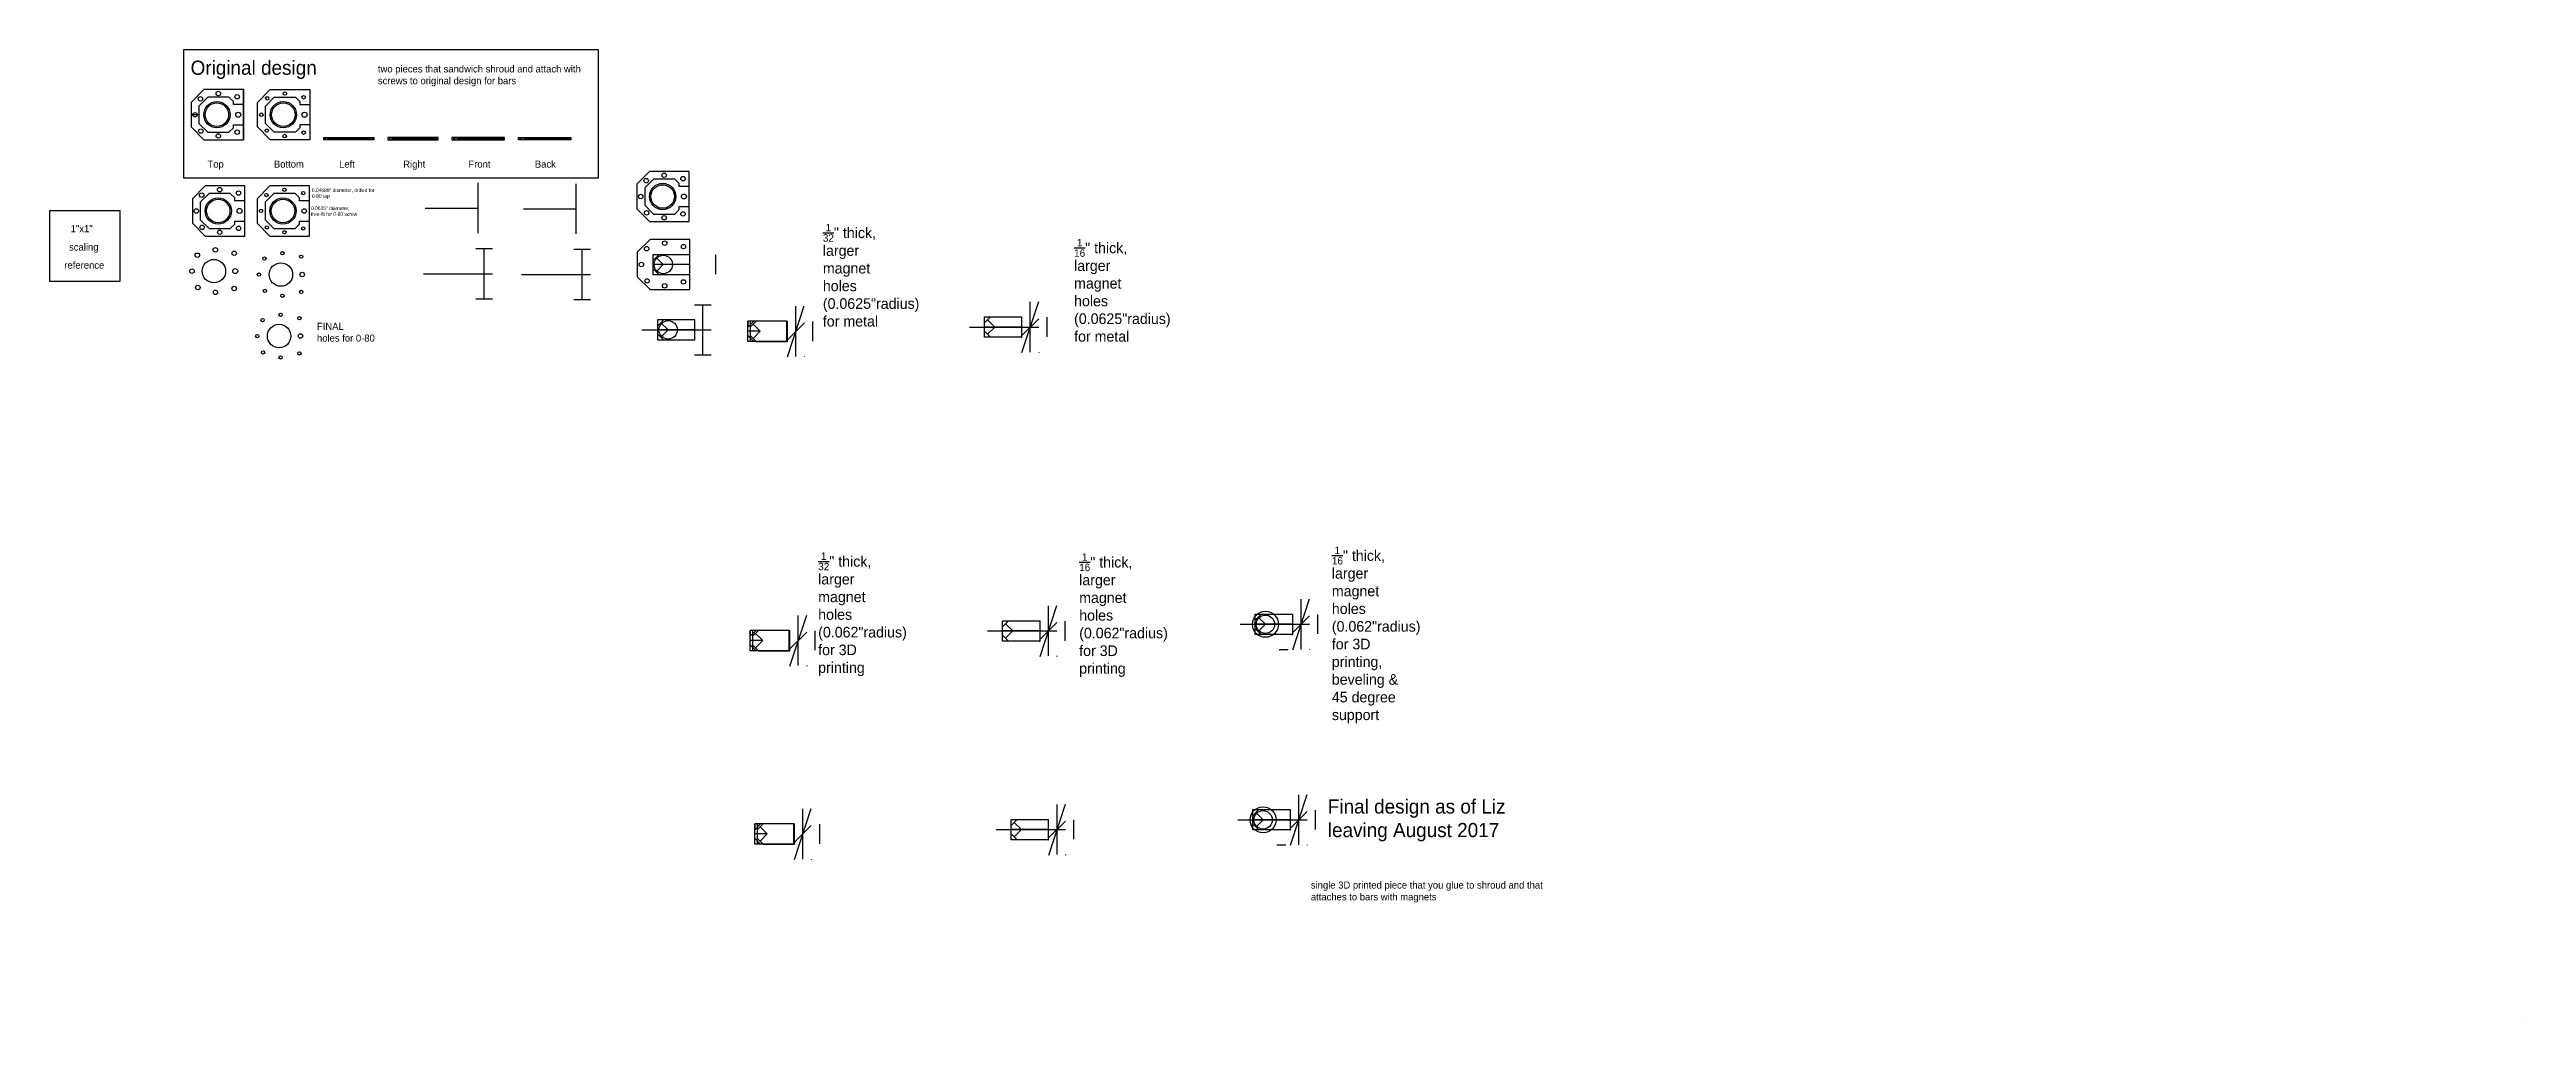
# Model space of a CAD drawing. Header units: inches. Extents: x 0 to 35, y -10.4 to 3.3.
import ezdxf

# ---------------------------------------------------------------- set-up
doc = ezdxf.new("R2010")
doc.units = ezdxf.units.IN
doc.header["$MEASUREMENT"] = 0
doc.linetypes.add('DASHED', pattern=[2, 1, -1])
doc.layers.get('0').update_dxf_attribs({"linetype": 'CONTINUOUS'})
for name, color, linetype in [('cutouts', 5, 'CONTINUOUS'), ('sketchlines', 4, 'CONTINUOUS'), ('throughholes', 3, 'CONTINUOUS')]:
    doc.layers.add(name, color=color, linetype=linetype)

msp = doc.modelspace()

# ---------------------------------------------------------------- linework, layer by layer
for p, q in [((2.181, 2.709, 0.031), (2, 2.528, 0.031)), ((2, 2.528, 0.031), (2, 2.181, 0.031)), ((2.237, 2.602, 0.031), (2.113, 2.477, 0.031)), ((2.113, 2.477, 0.031), (2.113, 2.231, 0.031)), ((2.742, 2.709, 0.031), (2.181, 2.709, 0.031)), ((2.537, 2.602, 0.031), (2.237, 2.602, 0.031)), ((2.6, 2.539, 0.031), (2.537, 2.602, 0.031)), ((2.6, 2.498, 0.031), (2.6, 2.539, 0.031)), ((2.742, 2.498, 0.031), (2.6, 2.498, 0.031)), ((2.742, 2, 0.031), (2.742, 2.709, 0.031)), ((2.742, 2.211, 0.031), (2.742, 2.498, 0.031)), ((2, 2.181, 0.031), (2.181, 2, 0.031)), ((2.113, 2.231, 0.031), (2.236, 2.107, 0.031)), ((2.236, 2.107, 0.031), (2.537, 2.107, 0.031)), ((2.537, 2.107, 0.031), (2.6, 2.17, 0.031)), ((2.6, 2.17, 0.031), (2.6, 2.211, 0.031)), ((2.6, 2.211, 0.031), (2.742, 2.211, 0.031)), ((2.181, 2, 0.031), (2.742, 2, 0.031)), ((3.878, 2, 0.742), (3.878, 2.031, 0.742)), ((3.878, 2.031, 0.742), (4.586, 2.031, 0.742)), ((4.586, 2, 0.742), (3.878, 2, 0.742)), ((3.899, 2), (3.899, 2.031)), ((3.899, 2.031), (3.962, 2.031)), ((3.962, 2), (3.899, 2)), ((3.931, 2.031), (3.931, 2)), ((3.947, 2), (3.947, 2.031)), ((3.947, 2.031), (4.01, 2.031)), ((4.01, 2), (3.947, 2)), ((3.962, 2.031), (3.962, 2)), ((3.976, 2), (3.976, 2.031)), ((3.976, 2.031), (4.039, 2.031)), ((4.039, 2), (3.976, 2)), ((3.979, 2.031), (3.979, 2)), ((4.007, 2.031), (4.007, 2)), ((4.01, 2.031), (4.01, 2)), ((4.039, 2.031), (4.039, 2)), ((4.046, 2.016, 0.562), (4.046, 2.031, 0.562)), ((4.046, 2.031, 0.562), (4.418, 2.031, 0.562)), ((4.418, 2.016, 0.562), (4.046, 2.016, 0.562)), ((4.2, 2), (4.2, 2.031)), ((4.2, 2.031), (4.263, 2.031)), ((4.263, 2), (4.2, 2)), ((4.232, 2.031), (4.232, 2.016)), ((4.232, 2.031), (4.232, 2)), ((4.232, 2.031), (4.232, 2)), ((4.232, 2.016), (4.232, 2)), ((4.263, 2.031), (4.263, 2)), ((4.418, 2.031, 0.562), (4.418, 2.016, 0.562)), ((4.432, 2), (4.432, 2.031)), ((4.432, 2.031), (4.495, 2.031)), ((4.495, 2), (4.432, 2)), ((4.446, 2), (4.446, 2.031)), ((4.446, 2.031), (4.509, 2.031)), ((4.509, 2), (4.446, 2)), ((4.463, 2.031), (4.463, 2)), ((4.478, 2.031), (4.478, 2)), ((4.495, 2.031), (4.495, 2)), ((4.501, 2), (4.501, 2.031)), ((4.501, 2.031), (4.564, 2.031)), ((4.564, 2), (4.501, 2)), ((4.509, 2.031), (4.509, 2)), ((4.533, 2.031), (4.533, 2)), ((4.564, 2.031), (4.564, 2)), ((4.586, 2.031, 0.742), (4.586, 2, 0.742)), ((4.783, 2.031, 0.742), (4.783, 2, 0.742)), ((5.492, 2.031, 0.742), (4.783, 2.031, 0.742)), ((4.783, 2, 0.742), (5.492, 2, 0.742)), ((4.868, 2.031), (4.805, 2.031)), ((4.805, 2.031), (4.805, 2)), ((4.805, 2), (4.868, 2)), ((4.837, 2.031), (4.837, 2)), ((4.923, 2.031), (4.86, 2.031)), ((4.86, 2.031), (4.86, 2)), ((4.86, 2), (4.923, 2)), ((4.868, 2), (4.868, 2.031)), ((4.938, 2.031), (4.875, 2.031)), ((4.875, 2.031), (4.875, 2)), ((4.875, 2), (4.938, 2)), ((4.892, 2.031), (4.892, 2)), ((4.906, 2.031), (4.906, 2)), ((4.923, 2), (4.923, 2.031)), ((4.938, 2), (4.938, 2.031)), ((4.951, 2.031, 0.552), (4.951, 2.016, 0.552)), ((5.324, 2.031, 0.552), (4.951, 2.031, 0.552)), ((4.951, 2.016, 0.552), (5.324, 2.016, 0.552)), ((5.169, 2.031), (5.106, 2.031)), ((5.106, 2.031), (5.106, 2)), ((5.106, 2), (5.169, 2)), ((5.137, 2.031), (5.137, 2.016)), ((5.137, 2.031), (5.137, 2)), ((5.137, 2.031), (5.137, 2)), ((5.137, 2.016), (5.137, 2)), ((5.169, 2), (5.169, 2.031)), ((5.324, 2.016, 0.552), (5.324, 2.031, 0.552)), ((5.394, 2.031), (5.331, 2.031)), ((5.331, 2.031), (5.331, 2)), ((5.331, 2), (5.394, 2)), ((5.422, 2.031), (5.359, 2.031)), ((5.359, 2.031), (5.359, 2)), ((5.359, 2), (5.422, 2)), ((5.362, 2.031), (5.362, 2)), ((5.391, 2.031), (5.391, 2)), ((5.394, 2), (5.394, 2.031)), ((5.47, 2.031), (5.407, 2.031)), ((5.407, 2.031), (5.407, 2)), ((5.407, 2), (5.47, 2)), ((5.422, 2), (5.422, 2.031)), ((5.438, 2.031), (5.438, 2)), ((5.47, 2), (5.47, 2.031)), ((5.492, 2, 0.742), (5.492, 2.031, 0.742)), ((5.689, 2.031, 0.709), (5.689, 2, 0.709)), ((6.431, 2.031, 0.709), (5.689, 2.031, 0.709)), ((5.689, 2, 0.709), (6.431, 2, 0.709)), ((5.776, 2.031), (5.713, 2.031)), ((5.713, 2.031), (5.713, 2)), ((5.713, 2), (5.776, 2)), ((5.745, 2.031), (5.745, 2)), ((5.776, 2), (5.776, 2.031)), ((5.853, 2.031), (5.79, 2.031)), ((5.79, 2.031), (5.79, 2)), ((5.79, 2), (5.853, 2)), ((5.859, 2.031), (5.796, 2.031)), ((5.796, 2.031), (5.796, 2)), ((5.796, 2), (5.859, 2)), ((5.821, 2.031), (5.821, 2)), ((5.827, 2.031), (5.827, 2)), ((5.853, 2), (5.853, 2.031)), ((5.859, 2), (5.859, 2.031)), ((5.869, 2.031, 0.54), (5.869, 2.016, 0.54)), ((6.241, 2.031, 0.54), (5.869, 2.031, 0.54)), ((5.869, 2.016, 0.54), (6.241, 2.016, 0.54)), ((6.107, 2.031), (6.044, 2.031)), ((6.044, 2.031), (6.044, 2)), ((6.107, 2.031), (6.044, 2.031)), ((6.044, 2.031), (6.044, 2)), ((6.044, 2), (6.107, 2)), ((6.044, 2), (6.107, 2)), ((6.055, 2.031), (6.055, 2.016)), ((6.055, 2.031), (6.055, 2)), ((6.075, 2.031), (6.075, 2)), ((6.076, 2.031), (6.076, 2)), ((6.107, 2), (6.107, 2.031)), ((6.107, 2), (6.107, 2.031)), ((6.241, 2.016, 0.54), (6.241, 2.031, 0.54)), ((6.373, 2.031), (6.31, 2.031)), ((6.31, 2.031), (6.31, 2)), ((6.373, 2.031), (6.31, 2.031)), ((6.31, 2.031), (6.31, 2)), ((6.31, 2), (6.373, 2)), ((6.31, 2), (6.373, 2)), ((6.342, 2.031), (6.342, 2)), ((6.342, 2.031), (6.342, 2)), ((6.356, 2.016), (6.356, 2)), ((6.373, 2), (6.373, 2.031)), ((6.373, 2), (6.373, 2.031)), ((6.431, 2, 0.709), (6.431, 2.031, 0.709)), ((6.628, 2, 0.709), (6.628, 2.031, 0.709)), ((6.628, 2.031, 0.709), (7.369, 2.031, 0.709)), ((7.369, 2, 0.709), (6.628, 2, 0.709)), ((6.652, 2.031), (6.715, 2.031)), ((6.652, 2), (6.652, 2.031)), ((6.715, 2), (6.652, 2)), ((6.684, 2), (6.684, 2.031)), ((6.715, 2.031), (6.715, 2)), ((6.729, 2.031), (6.792, 2.031)), ((6.729, 2), (6.729, 2.031)), ((6.792, 2), (6.729, 2)), ((6.735, 2.031), (6.798, 2.031)), ((6.735, 2), (6.735, 2.031)), ((6.798, 2), (6.735, 2)), ((6.76, 2), (6.76, 2.031)), ((6.766, 2), (6.766, 2.031)), ((6.792, 2.031), (6.792, 2)), ((6.798, 2.031), (6.798, 2)), ((6.808, 2, 0.54), (6.808, 2.016, 0.54)), ((6.808, 2.016, 0.54), (7.18, 2.016, 0.54)), ((7.18, 2, 0.54), (6.808, 2, 0.54)), ((6.983, 2.031), (7.046, 2.031)), ((6.983, 2), (6.983, 2.031)), ((6.983, 2.031), (7.046, 2.031)), ((6.983, 2), (6.983, 2.031)), ((7.046, 2), (6.983, 2)), ((7.046, 2), (6.983, 2)), ((6.994, 2), (6.994, 2.031)), ((6.994, 2), (6.994, 2.016)), ((7.014, 2), (7.014, 2.031)), ((7.015, 2), (7.015, 2.031)), ((7.046, 2.031), (7.046, 2)), ((7.046, 2.031), (7.046, 2)), ((7.18, 2.016, 0.54), (7.18, 2, 0.54)), ((7.249, 2.031), (7.312, 2.031)), ((7.249, 2), (7.249, 2.031)), ((7.249, 2.031), (7.312, 2.031)), ((7.249, 2), (7.249, 2.031)), ((7.312, 2), (7.249, 2)), ((7.312, 2), (7.249, 2)), ((7.281, 2), (7.281, 2.031)), ((7.281, 2), (7.281, 2.031)), ((7.295, 2.016), (7.295, 2.031)), ((7.312, 2.031), (7.312, 2)), ((7.312, 2.031), (7.312, 2)), ((7.369, 2.031, 0.709), (7.369, 2, 0.709)), ((0, 1), (0, 0)), ((0, 1), (1, 1)), ((1, 0), (1, 1)), ((0, 0), (1, 0))]:
    msp.add_line(p, q)
at = {"linetype": 'Continuous'}
for p, q in [((2.742, 2.709, 0.031), (2.742, 2, 0.031)), ((2.113, 2.354, 0.031), (2, 2.354, 0.031)), ((6.054, 1.389, 0.031), (6.054, 0.68, 0.031)), ((7.441, 1.379, 0.031), (7.441, 0.67, 0.031)), ((5.312, 1.035, 0.031), (6.054, 1.035, 0.031)), ((6.699, 1.025, 0.031), (7.441, 1.025, 0.031)), ((6.027, 0.46), (6.263, 0.46)), ((6.145, 0.224), (6.145, 0.46)), ((7.414, 0.451), (7.65, 0.451)), ((7.532, 0.214), (7.532, 0.451)), ((8.533, 0.092), (8.533, 0.379)), ((8.533, 0.379), (9.052, 0.379)), ((8.575, 0.337), (8.617, 0.379)), ((9.052, 0.092), (9.052, 0.379)), ((9.418, 0.098), (9.418, 0.373)), ((5.285, 0.106), (6.027, 0.106)), ((6.027, 0.106), (6.263, 0.106)), ((6.145, 0.342), (6.145, 0.342)), ((6.145, -0.012), (6.145, 0.224)), ((6.145, -0.012, -0.01), (6.145, 0.224, -0.01)), ((6.672, 0.096), (7.414, 0.096)), ((7.414, 0.096), (7.65, 0.096)), ((7.532, 0.332), (7.532, 0.332)), ((7.532, -0.022), (7.532, 0.214)), ((7.532, -0.022, -0.01), (7.532, 0.214, -0.01)), ((8.575, 0.337), (8.533, 0.295)), ((8.538, 0.236), (8.533, 0.236)), ((8.575, 0.134), (8.533, 0.176)), ((9.052, 0.092), (8.533, 0.092)), ((9.052, 0.236), (8.538, 0.236)), ((8.676, 0.236), (8.575, 0.337)), ((8.579, 0.138), (8.575, 0.134)), ((8.575, 0.134), (8.617, 0.092)), ((8.676, 0.236), (8.579, 0.138)), ((6.027, -0.248), (6.263, -0.248)), ((7.414, -0.258), (7.65, -0.258)), ((7.65, -0.258, 0.062), (7.65, -0.258)), ((9.117, -0.334), (9.353, -0.334)), ((9.235, -0.57), (9.235, -0.334)), ((10.435, -1.069, -0.104), (10.671, -0.349, -0.104)), ((13.748, -1.008, -0.104), (13.984, -0.288, -0.104)), ((13.866, -0.53), (13.866, -0.294)), ((13.984, -0.294, 0.053), (13.984, -0.294, -0.01)), ((8.375, -0.688), (9.117, -0.688)), ((8.602, -0.832), (8.602, -0.544)), ((8.602, -0.544), (9.121, -0.544)), ((8.644, -0.587), (8.602, -0.629)), ((9.121, -0.688), (8.608, -0.688)), ((8.644, -0.587), (8.686, -0.544)), ((8.746, -0.688), (8.644, -0.587)), ((8.746, -0.688), (8.648, -0.785)), ((9.117, -0.688), (9.353, -0.688)), ((9.121, -0.832), (9.121, -0.545)), ((9.235, -0.452), (9.235, -0.452)), ((9.235, -0.806), (9.235, -0.57)), ((9.235, -0.806, -0.01), (9.235, -0.57, -0.01)), ((9.905, -0.565, -0.135), (9.87, -0.565, -0.135)), ((10.424, -0.565, -0.135), (9.905, -0.565, -0.135)), ((9.905, -0.565, -0.135), (9.905, -0.853, -0.135)), ((9.947, -0.608, -0.135), (9.905, -0.65, -0.135)), ((9.947, -0.608, -0.135), (9.989, -0.565, -0.135)), ((10.048, -0.709, -0.135), (9.947, -0.608, -0.135)), ((10.424, -0.565, -0.135), (10.434, -0.565, -0.135)), ((10.434, -0.853, -0.135), (10.434, -0.565, -0.135)), ((10.434, -0.827, -0.104), (10.672, -0.591, -0.104)), ((10.553, -0.591), (10.553, -0.355)), ((10.553, -0.473), (10.553, -0.473)), ((10.553, -0.829, -0.02), (10.553, -0.589, -0.02)), ((10.553, -0.827), (10.553, -0.591)), ((10.553, -0.827, -0.01), (10.553, -0.591, -0.01)), ((10.671, -0.355, 0.053), (10.671, -0.355, -0.01)), ((10.79, -0.847, -0.135), (10.79, -0.571, -0.135)), ((13.006, -0.648, -0.01), (13.748, -0.648, -0.01)), ((13.218, -0.792, -0.135), (13.218, -0.505, -0.135)), ((13.218, -0.505, -0.135), (13.737, -0.505, -0.135)), ((13.26, -0.547, -0.135), (13.218, -0.589, -0.135)), ((13.224, -0.648, -0.135), (13.218, -0.648, -0.135)), ((13.737, -0.648, -0.135), (13.224, -0.648, -0.135)), ((13.26, -0.547, -0.135), (13.302, -0.505, -0.135)), ((13.362, -0.648, -0.135), (13.26, -0.547, -0.135)), ((13.362, -0.648, -0.135), (13.264, -0.746, -0.135)), ((13.737, -0.505, -0.135), (13.747, -0.505, -0.135)), ((13.747, -0.792, -0.135), (13.747, -0.505, -0.135)), ((13.747, -0.766, -0.104), (13.985, -0.53, -0.104)), ((13.748, -0.648), (13.984, -0.648)), ((13.866, -0.412), (13.866, -0.412)), ((13.866, -0.768, -0.02), (13.866, -0.528, -0.02)), ((13.866, -0.766), (13.866, -0.53)), ((13.866, -0.766, -0.01), (13.866, -0.53, -0.01)), ((14.104, -0.786, -0.135), (14.104, -0.511, -0.135)), ((8.644, -0.79), (8.602, -0.747)), ((9.121, -0.832), (8.602, -0.832)), ((8.644, -0.79), (8.686, -0.832)), ((9.117, -1.042), (9.353, -1.042)), ((9.905, -0.709, -0.135), (9.87, -0.709, -0.135)), ((9.905, -0.853, -0.135), (9.87, -0.853, -0.135)), ((9.91, -0.709, -0.135), (9.905, -0.709, -0.135)), ((9.947, -0.811, -0.135), (9.905, -0.768, -0.135)), ((10.424, -0.853, -0.135), (9.905, -0.853, -0.135)), ((10.048, -0.709, -0.135), (9.91, -0.709, -0.135)), ((9.951, -0.806, -0.135), (9.947, -0.811, -0.135)), ((9.947, -0.811, -0.135), (9.989, -0.853, -0.135)), ((10.048, -0.709, -0.135), (9.951, -0.806, -0.135)), ((10.424, -0.853, -0.135), (10.434, -0.853, -0.135)), ((13.26, -0.75, -0.135), (13.218, -0.708, -0.135)), ((13.737, -0.792, -0.135), (13.218, -0.792, -0.135)), ((13.264, -0.746, -0.135), (13.26, -0.75, -0.135)), ((13.26, -0.75, -0.135), (13.302, -0.792, -0.135)), ((13.737, -0.792, -0.135), (13.747, -0.792, -0.135)), ((17.576, -5.212, -0.176), (17.812, -4.492, -0.176)), ((17.694, -4.733, -0.073), (17.694, -4.497, -0.073)), ((17.812, -4.497, -0.02), (17.812, -4.497, -0.083)), ((10.468, -5.442, -0.104), (10.705, -4.722, -0.104)), ((10.586, -4.964), (10.586, -4.727)), ((10.586, -4.845), (10.586, -4.845)), ((10.705, -4.727, 0.053), (10.705, -4.727, -0.01)), ((13.474, -5.089, -0.223), (13.474, -4.802, -0.223)), ((13.474, -4.802, -0.223), (13.993, -4.802, -0.223)), ((13.516, -4.844, -0.223), (13.474, -4.886, -0.223)), ((13.516, -4.844, -0.223), (13.558, -4.802, -0.223)), ((13.618, -4.946, -0.223), (13.516, -4.844, -0.223)), ((13.993, -4.802, -0.223), (14.003, -4.802, -0.223)), ((14.003, -5.089, -0.223), (14.003, -4.802, -0.223)), ((14.003, -5.064, -0.192), (14.241, -4.828, -0.192)), ((14.004, -5.306, -0.192), (14.241, -4.586, -0.192)), ((14.122, -4.828, -0.088), (14.122, -4.591, -0.088)), ((14.122, -4.71, -0.088), (14.122, -4.71, -0.088)), ((14.122, -5.066, -0.108), (14.122, -4.826, -0.108)), ((14.122, -5.064, -0.088), (14.122, -4.828, -0.088)), ((14.122, -5.064, -0.098), (14.122, -4.828, -0.098)), ((14.241, -4.591, -0.036), (14.241, -4.591, -0.098)), ((14.36, -5.084, -0.223), (14.36, -4.808, -0.223)), ((16.834, -4.852, -0.083), (17.576, -4.852, -0.083)), ((17.046, -4.995, -0.208), (17.046, -4.708, -0.208)), ((17.046, -4.708, -0.208), (17.565, -4.708, -0.208)), ((17.088, -4.75, -0.208), (17.046, -4.792, -0.208)), ((17.052, -4.852, -0.208), (17.046, -4.852, -0.208)), ((17.565, -4.852, -0.208), (17.052, -4.852, -0.208)), ((17.088, -4.75, -0.208), (17.13, -4.708, -0.208)), ((17.19, -4.852, -0.208), (17.088, -4.75, -0.208)), ((17.19, -4.852, -0.208), (17.092, -4.949, -0.208)), ((17.565, -4.708, -0.208), (17.575, -4.708, -0.208)), ((17.575, -4.995, -0.208), (17.575, -4.708, -0.208)), ((17.575, -4.97, -0.176), (17.813, -4.733, -0.176)), ((17.576, -4.852, -0.073), (17.812, -4.852, -0.073)), ((17.694, -4.615, -0.073), (17.694, -4.615, -0.073)), ((17.694, -4.972, -0.093), (17.694, -4.732, -0.093)), ((17.694, -4.97, -0.073), (17.694, -4.733, -0.073)), ((17.694, -4.97, -0.083), (17.694, -4.733, -0.083)), ((17.932, -4.989, -0.208), (17.932, -4.714, -0.208)), ((9.938, -4.938, -0.135), (9.904, -4.938, -0.135)), ((9.938, -5.082, -0.135), (9.904, -5.082, -0.135)), ((9.938, -5.225, -0.135), (9.904, -5.225, -0.135)), ((10.458, -4.938, -0.135), (9.938, -4.938, -0.135)), ((9.938, -4.938, -0.135), (9.938, -5.225, -0.135)), ((9.98, -4.98, -0.135), (9.938, -5.022, -0.135)), ((9.944, -5.082, -0.135), (9.938, -5.082, -0.135)), ((9.98, -5.183, -0.135), (9.938, -5.141, -0.135)), ((10.458, -5.225, -0.135), (9.938, -5.225, -0.135)), ((10.082, -5.082, -0.135), (9.944, -5.082, -0.135)), ((9.98, -4.98, -0.135), (10.023, -4.938, -0.135)), ((10.082, -5.082, -0.135), (9.98, -4.98, -0.135)), ((9.985, -5.179, -0.135), (9.98, -5.183, -0.135)), ((9.98, -5.183, -0.135), (10.022, -5.225, -0.135)), ((10.082, -5.082, -0.135), (9.985, -5.179, -0.135)), ((10.458, -4.938, -0.135), (10.468, -4.938, -0.135)), ((10.458, -5.225, -0.135), (10.468, -5.225, -0.135)), ((10.467, -5.2, -0.104), (10.706, -4.963, -0.104)), ((10.468, -5.225, -0.135), (10.468, -4.938, -0.135)), ((10.586, -5.202, -0.02), (10.586, -4.962, -0.02)), ((10.586, -5.2, -0.01), (10.586, -4.963, -0.01)), ((10.586, -5.2), (10.586, -4.964)), ((10.824, -5.219, -0.135), (10.824, -4.944, -0.135)), ((13.262, -4.946, -0.098), (14.004, -4.946, -0.098)), ((13.48, -4.946, -0.223), (13.474, -4.946, -0.223)), ((13.516, -5.047, -0.223), (13.474, -5.005, -0.223)), ((13.993, -5.089, -0.223), (13.474, -5.089, -0.223)), ((13.993, -4.946, -0.223), (13.48, -4.946, -0.223)), ((13.52, -5.043, -0.223), (13.516, -5.047, -0.223)), ((13.516, -5.047, -0.223), (13.558, -5.089, -0.223)), ((13.618, -4.946, -0.223), (13.52, -5.043, -0.223)), ((13.993, -5.089, -0.223), (14.003, -5.089, -0.223)), ((14.004, -4.946, -0.088), (14.241, -4.946, -0.088)), ((17.088, -4.953, -0.208), (17.046, -4.911, -0.208)), ((17.565, -4.995, -0.208), (17.046, -4.995, -0.208)), ((17.092, -4.949, -0.208), (17.088, -4.953, -0.208)), ((17.088, -4.953, -0.208), (17.13, -4.995, -0.208)), ((17.565, -4.995, -0.208), (17.575, -4.995, -0.208)), ((17.544, -7.977, -0.176), (17.78, -7.257, -0.176)), ((17.662, -7.499, -0.073), (17.662, -7.263, -0.073)), ((17.78, -7.263, -0.02), (17.78, -7.263, -0.083)), ((10.003, -7.674, -0.135), (9.969, -7.674, -0.135)), ((10.522, -7.674, -0.135), (10.003, -7.674, -0.135)), ((10.003, -7.674, -0.135), (10.003, -7.961, -0.135)), ((10.045, -7.716, -0.135), (10.087, -7.674, -0.135)), ((10.522, -7.674, -0.135), (10.532, -7.674, -0.135)), ((10.532, -7.961, -0.135), (10.532, -7.674, -0.135)), ((10.532, -7.935, -0.104), (10.77, -7.699, -0.104)), ((10.533, -8.177, -0.104), (10.769, -7.457, -0.104)), ((10.651, -7.699), (10.651, -7.463)), ((10.651, -7.581), (10.651, -7.581)), ((10.651, -7.937, -0.02), (10.651, -7.697, -0.02)), ((10.651, -7.935), (10.651, -7.699)), ((10.651, -7.935, -0.01), (10.651, -7.699, -0.01)), ((10.769, -7.463, 0.053), (10.769, -7.463, -0.01)), ((10.888, -7.955, -0.135), (10.888, -7.679, -0.135)), ((13.596, -7.898, -0.223), (13.596, -7.611, -0.223)), ((13.596, -7.611, -0.223), (14.115, -7.611, -0.223)), ((13.638, -7.653, -0.223), (13.596, -7.695, -0.223)), ((13.638, -7.653, -0.223), (13.68, -7.611, -0.223)), ((13.74, -7.755, -0.223), (13.638, -7.653, -0.223)), ((14.115, -7.611, -0.223), (14.125, -7.611, -0.223)), ((14.125, -7.898, -0.223), (14.125, -7.611, -0.223)), ((14.125, -7.873, -0.192), (14.363, -7.637, -0.192)), ((14.126, -8.115, -0.192), (14.362, -7.395, -0.192)), ((14.244, -7.637, -0.088), (14.244, -7.4, -0.088)), ((14.244, -7.519, -0.088), (14.244, -7.518, -0.088)), ((14.244, -7.875, -0.108), (14.244, -7.635, -0.108)), ((14.244, -7.873, -0.088), (14.244, -7.637, -0.088)), ((14.244, -7.873, -0.098), (14.244, -7.637, -0.098)), ((14.362, -7.4, -0.036), (14.362, -7.4, -0.098)), ((14.482, -7.892, -0.223), (14.482, -7.617, -0.223)), ((16.802, -7.617, -0.083), (17.544, -7.617, -0.083)), ((17.014, -7.76, -0.208), (17.014, -7.473, -0.208)), ((17.014, -7.473, -0.208), (17.533, -7.473, -0.208)), ((17.056, -7.515, -0.208), (17.014, -7.558, -0.208)), ((17.02, -7.617, -0.208), (17.014, -7.617, -0.208)), ((17.056, -7.718, -0.208), (17.014, -7.676, -0.208)), ((17.533, -7.617, -0.208), (17.02, -7.617, -0.208)), ((17.056, -7.515, -0.208), (17.098, -7.473, -0.208)), ((17.157, -7.617, -0.208), (17.056, -7.515, -0.208)), ((17.157, -7.617, -0.208), (17.06, -7.714, -0.208)), ((17.533, -7.473, -0.208), (17.543, -7.473, -0.208)), ((17.543, -7.76, -0.208), (17.543, -7.473, -0.208)), ((17.543, -7.735, -0.176), (17.781, -7.499, -0.176)), ((17.544, -7.617, -0.073), (17.78, -7.617, -0.073)), ((17.662, -7.381, -0.073), (17.662, -7.381, -0.073)), ((17.662, -7.737, -0.093), (17.662, -7.497, -0.093)), ((17.662, -7.735, -0.073), (17.662, -7.499, -0.073)), ((17.662, -7.735, -0.083), (17.662, -7.499, -0.083)), ((17.899, -7.755, -0.208), (17.899, -7.479, -0.208)), ((10.003, -7.817, -0.135), (9.969, -7.817, -0.135)), ((10.003, -7.961, -0.135), (9.969, -7.961, -0.135)), ((10.045, -7.716, -0.135), (10.003, -7.758, -0.135)), ((10.009, -7.817, -0.135), (10.003, -7.817, -0.135)), ((10.045, -7.919, -0.135), (10.003, -7.877, -0.135)), ((10.522, -7.961, -0.135), (10.003, -7.961, -0.135)), ((10.147, -7.817, -0.135), (10.009, -7.817, -0.135)), ((10.147, -7.817, -0.135), (10.045, -7.716, -0.135)), ((10.049, -7.915, -0.135), (10.045, -7.919, -0.135)), ((10.045, -7.919, -0.135), (10.087, -7.961, -0.135)), ((10.147, -7.817, -0.135), (10.049, -7.915, -0.135)), ((10.522, -7.961, -0.135), (10.532, -7.961, -0.135)), ((13.384, -7.755, -0.098), (14.126, -7.755, -0.098)), ((13.602, -7.755, -0.223), (13.596, -7.755, -0.223)), ((13.638, -7.856, -0.223), (13.596, -7.814, -0.223)), ((14.115, -7.898, -0.223), (13.596, -7.898, -0.223)), ((14.115, -7.755, -0.223), (13.602, -7.755, -0.223)), ((13.642, -7.852, -0.223), (13.638, -7.856, -0.223)), ((13.638, -7.856, -0.223), (13.68, -7.898, -0.223)), ((13.74, -7.755, -0.223), (13.642, -7.852, -0.223)), ((14.115, -7.898, -0.223), (14.125, -7.898, -0.223)), ((14.126, -7.755, -0.088), (14.362, -7.755, -0.088)), ((17.533, -7.76, -0.208), (17.014, -7.76, -0.208)), ((17.06, -7.714, -0.208), (17.056, -7.718, -0.208)), ((17.056, -7.718, -0.208), (17.098, -7.76, -0.208)), ((17.533, -7.76, -0.208), (17.543, -7.76, -0.208))]:
    msp.add_line(p, q, dxfattribs=at)
at = {"linetype": 'DASHED'}
for p, q in [((2.939, 2.528, 0.031), (3.12, 2.709, 0.031)), ((2.939, 2.181, 0.031), (2.939, 2.528, 0.031)), ((3.051, 2.477, 0.016), (3.175, 2.602, 0.016)), ((3.051, 2.231, 0.016), (3.051, 2.477, 0.016)), ((3.12, 2.709, 0.031), (3.681, 2.709, 0.031)), ((3.175, 2.602, 0.016), (3.476, 2.602, 0.016)), ((3.476, 2.602, 0.016), (3.539, 2.539, 0.016)), ((3.539, 2.539, 0.016), (3.539, 2.498, 0.016)), ((3.539, 2.498, 0.016), (3.681, 2.498, 0.016)), ((3.681, 2.709, 0.031), (3.681, 2, 0.031)), ((3.681, 2.498, 0.016), (3.681, 2.211, 0.016)), ((3.12, 2, 0.031), (2.939, 2.181, 0.031)), ((3.176, 2.107, 0.016), (3.051, 2.231, 0.016)), ((3.476, 2.107, 0.016), (3.176, 2.107, 0.016)), ((3.539, 2.17, 0.016), (3.476, 2.107, 0.016)), ((3.681, 2.211, 0.016), (3.539, 2.211, 0.016)), ((3.539, 2.211, 0.016), (3.539, 2.17, 0.016)), ((3.681, 2, 0.031), (3.12, 2, 0.031)), ((3.906, 2, 0.38), (3.906, 2.031, 0.38)), ((3.906, 2.031, 0.38), (3.956, 2.031, 0.38)), ((3.956, 2, 0.38), (3.906, 2, 0.38)), ((3.954, 2, 0.113), (3.954, 2.031, 0.113)), ((3.954, 2.031, 0.113), (4.003, 2.031, 0.113)), ((4.003, 2, 0.113), (3.954, 2, 0.113)), ((3.956, 2.031, 0.38), (3.956, 2, 0.38)), ((3.983, 2, 0.634), (3.983, 2.031, 0.634)), ((3.983, 2.031, 0.634), (4.032, 2.031, 0.634)), ((4.032, 2, 0.634), (3.983, 2, 0.634)), ((3.984, 2.016, 0.629), (3.984, 2.031, 0.629)), ((3.984, 2.031, 0.629), (4.479, 2.031, 0.629)), ((4.479, 2.016, 0.629), (3.984, 2.016, 0.629)), ((4.003, 2.031, 0.113), (4.003, 2, 0.113)), ((4.032, 2.031, 0.634), (4.032, 2, 0.634)), ((4.066, 2, 0.542), (4.066, 2.031, 0.542)), ((4.066, 2.031, 0.542), (4.398, 2.031, 0.542)), ((4.398, 2, 0.542), (4.066, 2, 0.542)), ((4.197, 2, 0.11), (4.197, 2.016, 0.11)), ((4.197, 2.016, 0.11), (4.267, 2.016, 0.11)), ((4.267, 2, 0.11), (4.197, 2, 0.11)), ((4.207, 2, 0.71), (4.207, 2.031, 0.71)), ((4.207, 2.031, 0.71), (4.257, 2.031, 0.71)), ((4.257, 2, 0.71), (4.207, 2, 0.71)), ((4.257, 2.031, 0.71), (4.257, 2, 0.71)), ((4.267, 2.016, 0.11), (4.267, 2, 0.11)), ((4.398, 2.031, 0.542), (4.398, 2, 0.542)), ((4.439, 2, 0.628), (4.439, 2.031, 0.628)), ((4.439, 2.031, 0.628), (4.488, 2.031, 0.628)), ((4.488, 2, 0.628), (4.439, 2, 0.628)), ((4.453, 2, 0.113), (4.453, 2.031, 0.113)), ((4.453, 2.031, 0.113), (4.503, 2.031, 0.113)), ((4.503, 2, 0.113), (4.453, 2, 0.113)), ((4.479, 2.031, 0.629), (4.479, 2.016, 0.629)), ((4.488, 2.031, 0.628), (4.488, 2, 0.628)), ((4.503, 2.031, 0.113), (4.503, 2, 0.113)), ((4.508, 2, 0.379), (4.508, 2.031, 0.379)), ((4.508, 2.031, 0.379), (4.557, 2.031, 0.379)), ((4.557, 2, 0.379), (4.508, 2, 0.379)), ((4.557, 2.031, 0.379), (4.557, 2, 0.379)), ((4.812, 2.031, 0.412), (4.812, 2, 0.412)), ((4.861, 2.031, 0.412), (4.812, 2.031, 0.412)), ((4.812, 2, 0.412), (4.861, 2, 0.412)), ((4.861, 2, 0.412), (4.861, 2.031, 0.412)), ((4.867, 2.031, 0.678), (4.867, 2, 0.678)), ((4.916, 2.031, 0.678), (4.867, 2.031, 0.678)), ((4.867, 2, 0.678), (4.916, 2, 0.678)), ((4.881, 2.031, 0.163), (4.881, 2, 0.163)), ((4.931, 2.031, 0.163), (4.881, 2.031, 0.163)), ((4.881, 2, 0.163), (4.931, 2, 0.163)), ((4.89, 2.031, 0.742), (4.89, 2.016, 0.742)), ((5.385, 2.031, 0.742), (4.89, 2.031, 0.742)), ((4.89, 2.016, 0.742), (5.385, 2.016, 0.742)), ((4.916, 2, 0.678), (4.916, 2.031, 0.678)), ((4.931, 2, 0.163), (4.931, 2.031, 0.163)), ((4.971, 2.031, 0.533), (4.971, 2, 0.533)), ((5.304, 2.031, 0.533), (4.971, 2.031, 0.533)), ((4.971, 2, 0.533), (5.304, 2, 0.533)), ((5.102, 2.016, 0.703), (5.102, 2, 0.703)), ((5.173, 2.016, 0.703), (5.102, 2.016, 0.703)), ((5.102, 2, 0.703), (5.173, 2, 0.703)), ((5.113, 2.031, 0.081), (5.113, 2, 0.081)), ((5.162, 2.031, 0.081), (5.113, 2.031, 0.081)), ((5.113, 2, 0.081), (5.162, 2, 0.081)), ((5.162, 2, 0.081), (5.162, 2.031, 0.081)), ((5.173, 2, 0.703), (5.173, 2.016, 0.703)), ((5.304, 2, 0.533), (5.304, 2.031, 0.533)), ((5.337, 2.031, 0.157), (5.337, 2, 0.157)), ((5.387, 2.031, 0.157), (5.337, 2.031, 0.157)), ((5.337, 2, 0.157), (5.387, 2, 0.157)), ((5.366, 2.031, 0.678), (5.366, 2, 0.678)), ((5.415, 2.031, 0.678), (5.366, 2.031, 0.678)), ((5.366, 2, 0.678), (5.415, 2, 0.678)), ((5.385, 2.016, 0.742), (5.385, 2.031, 0.742)), ((5.387, 2, 0.157), (5.387, 2.031, 0.157)), ((5.414, 2.031, 0.411), (5.414, 2, 0.411)), ((5.463, 2.031, 0.411), (5.414, 2.031, 0.411)), ((5.414, 2, 0.411), (5.463, 2, 0.411)), ((5.415, 2, 0.678), (5.415, 2.031, 0.678)), ((5.463, 2, 0.411), (5.463, 2.031, 0.411)), ((5.72, 2.031, 0.379), (5.72, 2, 0.379)), ((5.77, 2.031, 0.379), (5.72, 2.031, 0.379)), ((5.72, 2, 0.379), (5.77, 2, 0.379)), ((5.77, 2, 0.379), (5.77, 2.031, 0.379)), ((5.797, 2.031, 0.154), (5.797, 2, 0.154)), ((5.846, 2.031, 0.154), (5.797, 2.031, 0.154)), ((5.797, 2, 0.154), (5.846, 2, 0.154)), ((5.801, 2.031, 0.602), (5.801, 2.016, 0.602)), ((6.431, 2.031, 0.602), (5.801, 2.031, 0.602)), ((5.801, 2.016, 0.602), (6.431, 2.016, 0.602)), ((5.803, 2.031, 0.61), (5.803, 2, 0.61)), ((5.852, 2.031, 0.61), (5.803, 2.031, 0.61)), ((5.803, 2, 0.61), (5.852, 2, 0.61)), ((5.846, 2, 0.154), (5.846, 2.031, 0.154)), ((5.852, 2, 0.61), (5.852, 2.031, 0.61)), ((5.889, 2.031, 0.521), (5.889, 2, 0.521)), ((6.221, 2.031, 0.521), (5.889, 2.031, 0.521)), ((5.889, 2, 0.521), (6.221, 2, 0.521)), ((6.051, 2.031, 0.078), (6.051, 2, 0.078)), ((6.1, 2.031, 0.078), (6.051, 2.031, 0.078)), ((6.051, 2.031, 0.68), (6.051, 2, 0.68)), ((6.1, 2.031, 0.68), (6.051, 2.031, 0.68)), ((6.051, 2, 0.078), (6.1, 2, 0.078)), ((6.051, 2, 0.68), (6.1, 2, 0.68)), ((6.1, 2, 0.078), (6.1, 2.031, 0.078)), ((6.1, 2, 0.68), (6.1, 2.031, 0.68)), ((6.221, 2, 0.521), (6.221, 2.031, 0.521)), ((6.317, 2.031, 0.126), (6.317, 2, 0.126)), ((6.367, 2.031, 0.126), (6.317, 2.031, 0.126)), ((6.317, 2.031, 0.625), (6.317, 2, 0.625)), ((6.367, 2.031, 0.625), (6.317, 2.031, 0.625)), ((6.317, 2, 0.126), (6.367, 2, 0.126)), ((6.317, 2, 0.625), (6.367, 2, 0.625)), ((6.32, 2.016, 0.39), (6.32, 2, 0.39)), ((6.391, 2.016, 0.39), (6.32, 2.016, 0.39)), ((6.32, 2, 0.39), (6.391, 2, 0.39)), ((6.367, 2, 0.126), (6.367, 2.031, 0.126)), ((6.367, 2, 0.625), (6.367, 2.031, 0.625)), ((6.391, 2, 0.39), (6.391, 2.016, 0.39)), ((6.431, 2.016, 0.602), (6.431, 2.031, 0.602)), ((6.659, 2, 0.379), (6.659, 2.031, 0.379)), ((6.659, 2.031, 0.379), (6.708, 2.031, 0.379)), ((6.708, 2, 0.379), (6.659, 2, 0.379)), ((6.708, 2.031, 0.379), (6.708, 2, 0.379)), ((6.735, 2, 0.603), (6.735, 2.031, 0.603)), ((6.735, 2.031, 0.603), (6.785, 2.031, 0.603)), ((6.785, 2, 0.603), (6.735, 2, 0.603)), ((6.74, 2, 0.602), (6.74, 2.016, 0.602)), ((6.74, 2.016, 0.602), (7.369, 2.016, 0.602)), ((7.369, 2, 0.602), (6.74, 2, 0.602)), ((6.742, 2, 0.148), (6.742, 2.031, 0.148)), ((6.742, 2.031, 0.148), (6.791, 2.031, 0.148)), ((6.791, 2, 0.148), (6.742, 2, 0.148)), ((6.785, 2.031, 0.603), (6.785, 2, 0.603)), ((6.791, 2.031, 0.148), (6.791, 2, 0.148)), ((6.828, 2, 0.521), (6.828, 2.031, 0.521)), ((6.828, 2.031, 0.521), (7.16, 2.031, 0.521)), ((7.16, 2, 0.521), (6.828, 2, 0.521)), ((6.99, 2, 0.68), (6.99, 2.031, 0.68)), ((6.99, 2.031, 0.68), (7.039, 2.031, 0.68)), ((6.99, 2, 0.078), (6.99, 2.031, 0.078)), ((6.99, 2.031, 0.078), (7.039, 2.031, 0.078)), ((7.039, 2, 0.68), (6.99, 2, 0.68)), ((7.039, 2, 0.078), (6.99, 2, 0.078)), ((7.039, 2.031, 0.68), (7.039, 2, 0.68)), ((7.039, 2.031, 0.078), (7.039, 2, 0.078)), ((7.16, 2.031, 0.521), (7.16, 2, 0.521)), ((7.256, 2, 0.632), (7.256, 2.031, 0.632)), ((7.256, 2.031, 0.632), (7.305, 2.031, 0.632)), ((7.256, 2, 0.133), (7.256, 2.031, 0.133)), ((7.256, 2.031, 0.133), (7.305, 2.031, 0.133)), ((7.305, 2, 0.632), (7.256, 2, 0.632)), ((7.305, 2, 0.133), (7.256, 2, 0.133)), ((7.259, 2.016, 0.39), (7.259, 2.031, 0.39)), ((7.259, 2.031, 0.39), (7.33, 2.031, 0.39)), ((7.33, 2.016, 0.39), (7.259, 2.016, 0.39)), ((7.305, 2.031, 0.632), (7.305, 2, 0.632)), ((7.305, 2.031, 0.133), (7.305, 2, 0.133)), ((7.33, 2.031, 0.39), (7.33, 2.016, 0.39)), ((7.369, 2.016, 0.602), (7.369, 2, 0.602))]:
    msp.add_line(p, q, dxfattribs=at)
at = {"linetype": 'Continuous', "extrusion": (-2.78522e-16, -1, 0)}
for p, q in [((6.145, -0.248), (6.145, -0.012)), ((7.532, -0.258), (7.532, -0.022)), ((9.235, -1.042), (9.235, -0.806)), ((10.553, -1.063), (10.553, -0.827)), ((13.866, -1.003), (13.866, -0.766)), ((10.586, -5.436), (10.586, -5.2)), ((14.122, -5.3, -0.088), (14.122, -5.064, -0.088)), ((17.694, -5.206, -0.073), (17.694, -4.97, -0.073)), ((10.651, -8.172), (10.651, -7.935)), ((14.244, -8.109, -0.088), (14.244, -7.873, -0.088)), ((17.662, -7.971, -0.073), (17.662, -7.735, -0.073))]:
    msp.add_line(p, q, dxfattribs=at)
at = {"linetype": 'Continuous', "extrusion": (-1, 0, 0)}
for p, q in [((9.87, -0.853, -0.135), (9.87, -0.565, -0.135)), ((9.904, -5.225, -0.135), (9.904, -4.938, -0.135)), ((9.969, -7.961, -0.135), (9.969, -7.674, -0.135))]:
    msp.add_line(p, q, dxfattribs=at)
at = {"linetype": 'Continuous'}
msp.add_lwpolyline([(1.898, 3.276), (7.755, 3.276), (7.755, 1.455), (1.898, 1.455)], close=True, dxfattribs=at)
for points, elevation in [([(2.742, 2.498), (2.6, 2.498), (2.6, 2.539), (2.537, 2.602), (2.237, 2.602), (2.113, 2.477), (2.113, 2.231), (2.236, 2.107), (2.537, 2.107), (2.6, 2.17), (2.6, 2.211), (2.742, 2.211), (2.742, 2.498)], 0.031), ([(9.87, -0.65), (9.955, -0.565), (9.87, -0.565), (9.87, -0.65)], -0.135), ([(9.955, -0.565), (9.87, -0.65)], -0.135), ([(9.87, -0.768), (9.955, -0.853), (9.87, -0.853), (9.87, -0.768)], -0.135), ([(9.904, -5.022), (9.988, -4.938), (9.904, -4.938), (9.904, -5.022)], -0.135), ([(9.988, -4.938), (9.904, -5.022)], -0.135), ([(9.904, -5.141), (9.988, -5.225), (9.904, -5.225), (9.904, -5.141)], -0.135), ([(9.969, -7.758), (10.053, -7.674), (9.969, -7.674), (9.969, -7.758)], -0.135), ([(10.053, -7.674), (9.969, -7.758)], -0.135), ([(9.969, -7.877), (10.053, -7.961), (9.969, -7.961), (9.969, -7.877)], -0.135)]:
    msp.add_lwpolyline(points, dxfattribs=dict(at, elevation=elevation))
for points in [[(9.044, 1.552), (8.483, 1.552), (8.302, 1.371), (8.302, 1.024), (8.483, 0.843), (9.044, 0.843), (9.044, 1.552)], [(9.044, 1.341), (8.902, 1.341), (8.902, 1.382), (8.839, 1.445), (8.539, 1.445), (8.415, 1.32), (8.415, 1.074), (8.538, 0.95), (8.839, 0.95), (8.902, 1.013), (8.902, 1.054), (9.044, 1.054), (9.044, 1.341)], [(2.761, 1.347), (2.2, 1.347), (2.019, 1.166), (2.019, 0.819), (2.2, 0.638), (2.761, 0.638), (2.761, 1.347)], [(2.761, 1.136), (2.618, 1.136), (2.618, 1.177), (2.556, 1.24), (2.255, 1.24), (2.131, 1.116), (2.131, 0.869), (2.255, 0.745), (2.556, 0.745), (2.618, 0.808), (2.618, 0.849), (2.761, 0.849), (2.761, 1.136)], [(3.676, 1.347), (3.115, 1.347), (2.934, 1.166), (2.934, 0.819), (3.115, 0.638), (3.676, 0.638), (3.676, 1.347)], [(3.676, 1.136), (3.534, 1.136), (3.534, 1.177), (3.471, 1.24), (3.171, 1.24), (3.047, 1.116), (3.047, 0.869), (3.17, 0.745), (3.471, 0.745), (3.534, 0.808), (3.534, 0.849), (3.676, 0.849), (3.676, 1.136)], [(9.052, 0.59), (8.491, 0.59), (8.31, 0.409), (8.31, 0.062), (8.491, -0.119), (9.052, -0.119), (9.052, 0.59)]]:
    msp.add_lwpolyline(points, dxfattribs=at)
at = {"linetype": 'Continuous', "elevation": -0.135}
for points in [[(9.989, -0.565), (9.905, -0.65), (9.905, -0.768), (9.989, -0.853), (10.424, -0.853), (10.424, -0.565), (9.989, -0.565)], [(10.023, -4.938), (9.938, -5.022), (9.938, -5.141), (10.022, -5.225), (10.458, -5.225), (10.458, -4.938), (10.023, -4.938)], [(10.087, -7.674), (10.003, -7.758), (10.003, -7.877), (10.087, -7.961), (10.522, -7.961), (10.522, -7.674), (10.087, -7.674)]]:
    msp.add_lwpolyline(points, close=True, dxfattribs=at)
for centre, radius in [((2.133, 2.579, 0.031), 0.0315), ((2.366, 2.354, 0.031), 0.186), ((2.366, 2.354, 0.031), 0.166), ((2.387, 2.655, 0.031), 0.0315), ((2.653, 2.608, 0.031), 0.0315), ((3.078, 2.586), 0.0246), ((3.305, 2.354), 0.186), ((3.305, 2.354), 0.166), ((3.326, 2.655), 0.0246), ((3.592, 2.6), 0.0246), ((2.056, 2.354, 0.031), 0.0315), ((2.139, 2.123, 0.031), 0.0315), ((2.653, 2.108, 0.031), 0.0315), ((2.667, 2.354, 0.031), 0.0354), ((2.995, 2.354), 0.0246), ((3.071, 2.13), 0.0246), ((3.592, 2.101), 0.0246), ((3.606, 2.354), 0.0354), ((2.387, 2.054, 0.031), 0.0315), ((3.325, 2.053), 0.0246), ((8.435, 1.422), 0.0315), ((8.689, 1.498), 0.0315), ((8.955, 1.45), 0.0315), ((2.151, 1.217), 0.0315), ((2.385, 0.993), 0.186), ((2.385, 0.993), 0.166), ((2.405, 1.294), 0.0315), ((2.672, 1.246), 0.0315), ((3.067, 1.217), 0.0234), ((3.3, 0.993), 0.186), ((3.3, 0.993), 0.166), ((3.321, 1.294), 0.0234), ((3.587, 1.246), 0.0234), ((8.358, 1.197), 0.0315), ((8.668, 1.197), 0.186), ((8.668, 1.197), 0.166), ((8.969, 1.197), 0.0354), ((2.075, 0.993), 0.0315), ((2.157, 0.761), 0.0315), ((2.406, 0.692), 0.0315), ((2.672, 0.747), 0.0315), ((2.686, 0.993), 0.0354), ((2.99, 0.993), 0.0234), ((3.073, 0.761), 0.0234), ((3.321, 0.692), 0.0234), ((3.587, 0.747), 0.0234), ((3.601, 0.993), 0.0318), ((8.441, 0.966), 0.0315), ((8.689, 0.897), 0.0315), ((8.955, 0.951), 0.0315), ((2.09, 0.367), 0.0315), ((2.344, 0.443), 0.0315), ((2.611, 0.395), 0.0315), ((3.292, 0.395, 0.016), 0.0234), ((3.558, 0.347, 0.016), 0.0234), ((8.442, 0.46), 0.0315), ((8.676, 0.236), 0.13), ((8.696, 0.537), 0.0315), ((8.963, 0.489), 0.0315), ((2.014, 0.142), 0.0315), ((2.324, 0.142), 0.166), ((2.625, 0.142), 0.0354), ((2.961, 0.094, 0.016), 0.0234), ((3.037, 0.319, 0.016), 0.0234), ((3.271, 0.094, 0.016), 0.166), ((3.572, 0.094, 0.016), 0.0318), ((8.366, 0.236), 0.0315), ((8.448, 0.004), 0.0315), ((8.963, -0.01), 0.0315), ((2.096, -0.089), 0.0315), ((2.345, -0.158), 0.0315), ((2.611, -0.104), 0.0315), ((3.044, -0.137, 0.016), 0.0234), ((3.292, -0.206, 0.016), 0.0234), ((3.558, -0.152, 0.016), 0.0234), ((8.697, -0.065), 0.0315), ((3.012, -0.551, 0.031), 0.0234), ((3.246, -0.776, 0.031), 0.166), ((3.267, -0.475, 0.031), 0.0234), ((3.533, -0.523, 0.031), 0.0234), ((8.746, -0.688), 0.13), ((2.936, -0.776, 0.031), 0.0234), ((3.019, -1.007, 0.031), 0.0234), ((3.533, -1.022, 0.031), 0.0234), ((3.547, -0.776, 0.031), 0.0318), ((3.267, -1.077, 0.031), 0.0234)]:
    msp.add_circle(centre, radius)
at = {"layer": 'cutouts', "linetype": 'Continuous', "extrusion": (1, -1.83697e-16, 0)}
for p, q in [((13.984, -1.003, -0.01), (13.984, -1.008, -0.01)), ((10.671, -1.063, -0.01), (10.671, -1.069, -0.01)), ((17.812, -5.206, -0.083), (17.812, -5.212, -0.083)), ((10.705, -5.436, -0.01), (10.705, -5.442, -0.01)), ((14.241, -5.3, -0.098), (14.241, -5.306, -0.098)), ((17.78, -7.971, -0.083), (17.78, -7.977, -0.083)), ((10.769, -8.172, -0.01), (10.769, -8.177, -0.01)), ((14.362, -8.109, -0.098), (14.362, -8.115, -0.098))]:
    msp.add_line(p, q, dxfattribs=at)
at = {"layer": 'sketchlines', "linetype": 'Continuous', "extrusion": (0, -1, 0)}
for p, q in [((17.384, -5.206, -0.145), (17.509, -5.206, -0.145)), ((17.384, -5.206, -0.145), (17.509, -5.206, -0.02)), ((17.509, -5.206, -0.02), (17.509, -5.206, -0.145)), ((17.352, -7.971, -0.145), (17.477, -7.971, -0.145)), ((17.352, -7.971, -0.145), (17.477, -7.971, -0.02)), ((17.477, -7.971, -0.02), (17.477, -7.971, -0.145)), ((35.018, -10.412, -0.165), (35.018, -10.412, -0.29))]:
    msp.add_line(p, q, dxfattribs=at)
at = {"layer": 'throughholes', "linetype": 'Continuous'}
for centre, radius in [((17.19, -4.852, -0.145), 0.184), ((17.19, -4.852, -0.208), 0.13), ((17.19, -4.852, -0.176), 0.13), ((17.157, -7.617, -0.145), 0.184), ((17.157, -7.617, -0.208), 0.13), ((17.157, -7.617, -0.176), 0.13)]:
    msp.add_circle(centre, radius, dxfattribs=at)

# ---------------------------------------------------------------- texts
for s, p in [('Top', (2.233, 1.606)), ('Bottom', (3.172, 1.606)), ('Left', (4.094, 1.606)), ('Right', (5, 1.606)), ('Front', (5.922, 1.606)), ('Back', (6.861, 1.606)), ('1"x1"', (0.299, 0.693)), ('scaling', (0.276, 0.433)), ('reference', (0.209, 0.177))]:
    msp.add_text(s, height=0.1).set_placement(p)
at = {"linetype": 'Continuous', "attachment_point": 1}
for s, width, heights, insert, char_height in [('two pieces that sandwich shroud and attach with screws to original design for bars', 2.92845, [0], (4.642, 3.052), 0.1), ('0.0635" diameter,\\Pfree-fit for 0-80 screw', 1.1289, [0.204], (3.697, 1.057), 0.05), ('\\pt0.05;0.04688" diameter, drilled for 0-80 tap', 0.95438, [0.181], (3.709, 1.312), 0.05), ('\\A1;{\\H0.7x;\\S1/32;}" thick, larger magnet holes (0.0625"radius) for metal', 1.15525, [0], (10.933, 0.811), 0.15), ('\\A1;{\\H0.7x;\\S1/16;}" thick, larger magnet holes (0.0625"radius) for metal', 1.15525, [0], (14.485, 0.597, 0.053), 0.15), ('FINAL\\Pholes for 0-80', 2.72833, [0.69], (3.781, -0.588, 0.062), 0.1), ('\\A1;{\\H0.7x;\\S1/32;}" thick, larger magnet holes (0.062"radius) for 3D printing', 1.15525, [0], (10.867, -3.836, 0.053), 0.15), ('\\A1;{\\H0.7x;\\S1/16;}" thick, larger magnet holes (0.062"radius) for 3D printing', 1.15525, [0], (14.557, -3.848, 0.021), 0.15), ('\\A1;{\\H0.7x;\\S1/16;}" thick, larger magnet holes (0.062"radius) for 3D printing, beveling & 45 degree support', 1.15525, [0], (18.129, -3.754, 0.037), 0.15), ('single 3D printed piece that you glue to shroud and that attaches to bars with magnets', 3.44962, [0], (17.832, -8.489), 0.1)]:
    msp.add_mtext_dynamic_manual_height_columns(s, width=width, gutter_width=1, heights=heights, dxfattribs=dict(at, insert=insert, char_height=char_height))
at = {"layer": 'throughholes', "color": 0, "linetype": 'Continuous', "char_height": 0.2, "attachment_point": 1}
for s, width, insert in [('Original design', 3.08258, (1.994, 3.119)), ('Final design as of Liz leaving August 2017', 2.72161, (18.072, -7.328))]:
    msp.add_mtext_dynamic_manual_height_columns(s, width=width, gutter_width=1, heights=[0], dxfattribs=dict(at, insert=insert))

doc.saveas('drawing.dxf')
